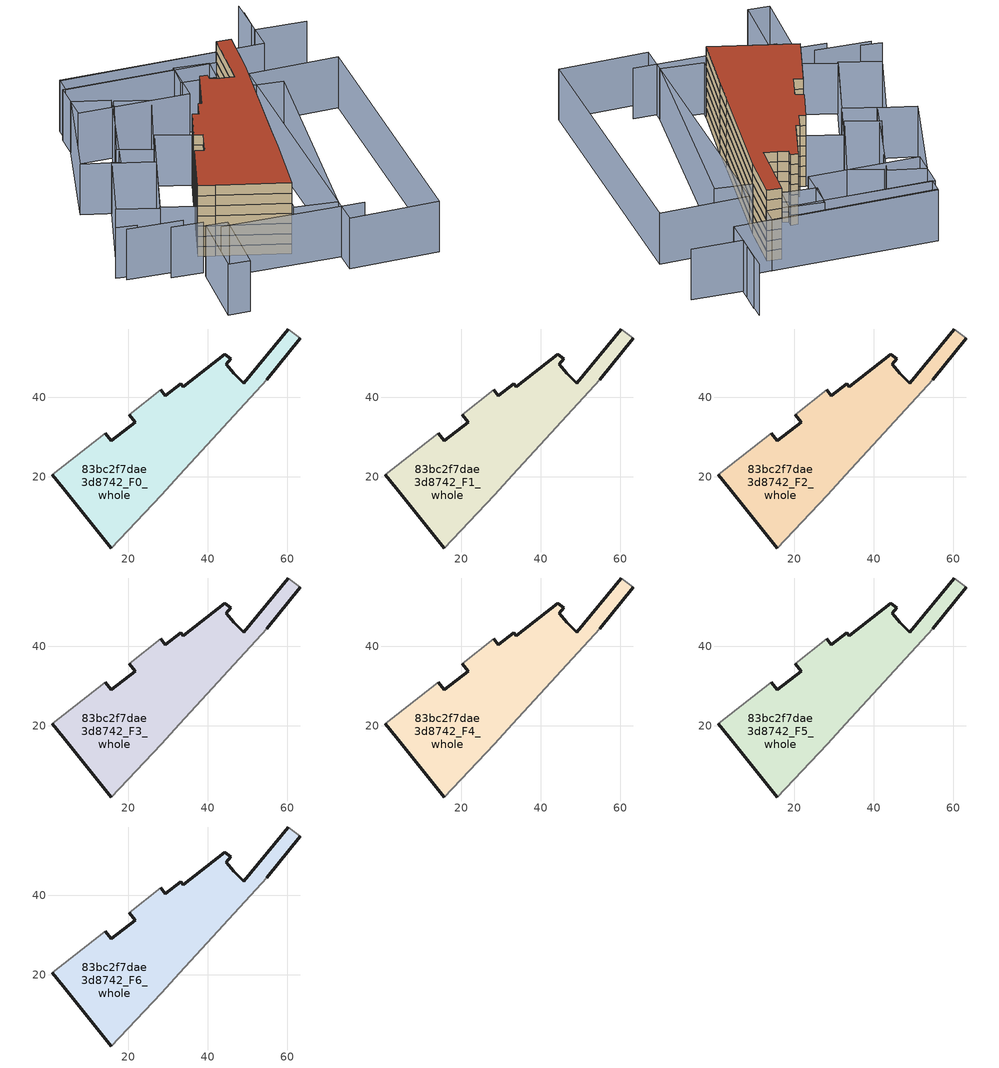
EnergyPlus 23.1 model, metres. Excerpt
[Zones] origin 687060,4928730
83bc2f7dae3d8742_F0_whole
 floor ground (EU_floor_Construction): 63.28,54.83 54.81,44.43 32.85,20.59 28.24,15.35 15.67,2.12 3.55,17.17 0.78,20.6 14.19,31.05 15.69,29.12 21.7,33.77 20.16,35.7 28.13,41.88 29.29,40.46 33.11,43.47 33.75,42.65 44.23,50.91 45.74,49.68 44.63,48.32 46.54,46.03 49.05,43.57 60.23,57.22 z0
 wall outside (EU_wall_Construction): 60.23,57.22 49.05,43.57 46.54,46.03 44.63,48.32 45.74,49.68 44.23,50.91 33.75,42.65 33.11,43.47 29.29,40.46 28.13,41.88 / 20.16,35.7 21.7,33.77 15.69,29.12 14.19,31.05 / 0.78,20.6 3.55,17.17 15.67,2.12 / 54.81,44.43 63.28,54.83 z0:3
 wall adiabatic (EU_wall_Construction): 28.13,41.88 20.16,35.7 / 14.19,31.05 0.78,20.6 / 15.67,2.12 28.24,15.35 32.85,20.59 54.81,44.43 / 63.28,54.83 60.23,57.22 z0:3
83bc2f7dae3d8742_F1_whole
 floor to 83bc2f7dae3d8742_F0_whole (EU_floor_Construction): 63.28,54.83 54.81,44.43 32.85,20.59 28.24,15.35 15.67,2.12 3.55,17.17 0.78,20.6 14.19,31.05 15.69,29.12 21.7,33.77 20.16,35.7 28.13,41.88 29.29,40.46 33.11,43.47 33.75,42.65 44.23,50.91 45.74,49.68 44.63,48.32 46.54,46.03 49.05,43.57 60.23,57.22 z3
 wall outside (EU_wall_Construction): 60.23,57.22 49.05,43.57 46.54,46.03 44.63,48.32 45.74,49.68 44.23,50.91 33.75,42.65 33.11,43.47 29.29,40.46 28.13,41.88 / 20.16,35.7 21.7,33.77 15.69,29.12 14.19,31.05 / 0.78,20.6 3.55,17.17 15.67,2.12 / 54.81,44.43 63.28,54.83 z3:6
 wall adiabatic (EU_wall_Construction): 28.13,41.88 20.16,35.7 / 14.19,31.05 0.78,20.6 / 15.67,2.12 28.24,15.35 32.85,20.59 54.81,44.43 / 63.28,54.83 60.23,57.22 z3:6
83bc2f7dae3d8742_F2_whole
 floor to 83bc2f7dae3d8742_F1_whole (EU_floor_Construction): 63.28,54.83 54.81,44.43 32.85,20.59 28.24,15.35 15.67,2.12 3.55,17.17 0.78,20.6 14.19,31.05 15.69,29.12 21.7,33.77 20.16,35.7 28.13,41.88 29.29,40.46 33.11,43.47 33.75,42.65 44.23,50.91 45.74,49.68 44.63,48.32 46.54,46.03 49.05,43.57 60.23,57.22 z6
 wall outside (EU_wall_Construction): 60.23,57.22 49.05,43.57 46.54,46.03 44.63,48.32 45.74,49.68 44.23,50.91 33.75,42.65 33.11,43.47 29.29,40.46 28.13,41.88 / 20.16,35.7 21.7,33.77 15.69,29.12 14.19,31.05 / 0.78,20.6 3.55,17.17 15.67,2.12 / 54.81,44.43 63.28,54.83 z6:9
 wall adiabatic (EU_wall_Construction): 28.13,41.88 20.16,35.7 / 14.19,31.05 0.78,20.6 / 15.67,2.12 28.24,15.35 32.85,20.59 54.81,44.43 / 63.28,54.83 60.23,57.22 z6:9
83bc2f7dae3d8742_F3_whole
 floor to 83bc2f7dae3d8742_F2_whole (EU_floor_Construction): 63.28,54.83 54.81,44.43 32.85,20.59 28.24,15.35 15.67,2.12 3.55,17.17 0.78,20.6 14.19,31.05 15.69,29.12 21.7,33.77 20.16,35.7 28.13,41.88 29.29,40.46 33.11,43.47 33.75,42.65 44.23,50.91 45.74,49.68 44.63,48.32 46.54,46.03 49.05,43.57 60.23,57.22 z9
 wall outside (EU_wall_Construction): 60.23,57.22 49.05,43.57 46.54,46.03 44.63,48.32 45.74,49.68 44.23,50.91 33.75,42.65 33.11,43.47 29.29,40.46 28.13,41.88 / 20.16,35.7 21.7,33.77 15.69,29.12 14.19,31.05 / 0.78,20.6 3.55,17.17 15.67,2.12 / 54.81,44.43 63.28,54.83 z9:12
 wall adiabatic (EU_wall_Construction): 28.13,41.88 20.16,35.7 / 14.19,31.05 0.78,20.6 / 15.67,2.12 28.24,15.35 32.85,20.59 54.81,44.43 / 63.28,54.83 60.23,57.22 z9:12
83bc2f7dae3d8742_F4_whole
 floor to 83bc2f7dae3d8742_F3_whole (EU_floor_Construction): 63.28,54.83 54.81,44.43 32.85,20.59 28.24,15.35 15.67,2.12 3.55,17.17 0.78,20.6 14.19,31.05 15.69,29.12 21.7,33.77 20.16,35.7 28.13,41.88 29.29,40.46 33.11,43.47 33.75,42.65 44.23,50.91 45.74,49.68 44.63,48.32 46.54,46.03 49.05,43.57 60.23,57.22 z12
 wall outside (EU_wall_Construction): 60.23,57.22 49.05,43.57 46.54,46.03 44.63,48.32 45.74,49.68 44.23,50.91 33.75,42.65 33.11,43.47 29.29,40.46 28.13,41.88 / 20.16,35.7 21.7,33.77 15.69,29.12 14.19,31.05 / 0.78,20.6 3.55,17.17 15.67,2.12 / 54.81,44.43 63.28,54.83 z12:15
 wall adiabatic (EU_wall_Construction): 28.13,41.88 20.16,35.7 / 14.19,31.05 0.78,20.6 / 15.67,2.12 28.24,15.35 32.85,20.59 54.81,44.43 / 63.28,54.83 60.23,57.22 z12:15
83bc2f7dae3d8742_F5_whole
 floor to 83bc2f7dae3d8742_F4_whole (EU_floor_Construction): 63.28,54.83 54.81,44.43 32.85,20.59 28.24,15.35 15.67,2.12 3.55,17.17 0.78,20.6 14.19,31.05 15.69,29.12 21.7,33.77 20.16,35.7 28.13,41.88 29.29,40.46 33.11,43.47 33.75,42.65 44.23,50.91 45.74,49.68 44.63,48.32 46.54,46.03 49.05,43.57 60.23,57.22 z15
 wall outside (EU_wall_Construction): 60.23,57.22 49.05,43.57 46.54,46.03 44.63,48.32 45.74,49.68 44.23,50.91 33.75,42.65 33.11,43.47 29.29,40.46 28.13,41.88 / 20.16,35.7 21.7,33.77 15.69,29.12 14.19,31.05 / 0.78,20.6 3.55,17.17 15.67,2.12 / 54.81,44.43 63.28,54.83 z15:18
 wall adiabatic (EU_wall_Construction): 28.13,41.88 20.16,35.7 / 14.19,31.05 0.78,20.6 / 15.67,2.12 28.24,15.35 32.85,20.59 54.81,44.43 / 63.28,54.83 60.23,57.22 z15:18
83bc2f7dae3d8742_F6_whole
 floor to 83bc2f7dae3d8742_F5_whole (EU_floor_Construction): 63.28,54.83 54.81,44.43 32.85,20.59 28.24,15.35 15.67,2.12 3.55,17.17 0.78,20.6 14.19,31.05 15.69,29.12 21.7,33.77 20.16,35.7 28.13,41.88 29.29,40.46 33.11,43.47 33.75,42.65 44.23,50.91 45.74,49.68 44.63,48.32 46.54,46.03 49.05,43.57 60.23,57.22 z18
 wall outside (EU_wall_Construction): 60.23,57.22 49.05,43.57 46.54,46.03 44.63,48.32 45.74,49.68 44.23,50.91 33.75,42.65 33.11,43.47 29.29,40.46 28.13,41.88 / 20.16,35.7 21.7,33.77 15.69,29.12 14.19,31.05 / 0.78,20.6 3.55,17.17 15.67,2.12 / 54.81,44.43 63.28,54.83 z18:21
 wall adiabatic (EU_wall_Construction): 28.13,41.88 20.16,35.7 / 14.19,31.05 0.78,20.6 / 15.67,2.12 28.24,15.35 32.85,20.59 54.81,44.43 / 63.28,54.83 60.23,57.22 z18:21
 roof outside (EU_roof_Construction): 32.85,20.59 54.81,44.43 63.28,54.83 60.23,57.22 49.05,43.57 46.54,46.03 44.63,48.32 45.74,49.68 44.23,50.91 33.75,42.65 33.11,43.47 29.29,40.46 28.13,41.88 20.16,35.7 21.7,33.77 15.69,29.12 14.19,31.05 0.78,20.6 3.55,17.17 15.67,2.12 28.24,15.35 z21
shading: -3.95,10.04 26.72,-12.61 / -18.61,28.77 -6.94,19.7 / -11.4,20.1 -4.7,14.97 / -19.75,31.39 -15.55,27.7 / 89.52,50.1 78.47,58.36 / 78.47,58.36 83.61,65.24 / 85.55,68.32 74.56,52.64 / 74.56,52.64 30.11,83.81 / -17.66,-1.96 -5.82,13.51 / -5.82,13.51 -1.19,9.97 / -1.19,9.97 -13.04,-5.5 / -13.04,-5.5 -17.66,-1.96 / 80.12,33.57 38.11,-27.61 / 38.11,-27.61 18.27,-13.98 / 18.27,-13.98 60.28,47.19 / 60.28,47.19 80.12,33.57 / 62.41,37.92 23.04,-7.04 / 23.04,-7.04 14.33,0.59 / 14.33,0.59 53.7,45.55 / 53.7,45.55 62.41,37.92 / 28.13,41.88 0.66,20.51 / 0.66,20.51 -5.23,28.09 / -5.23,28.09 22.24,49.46 / 22.24,49.46 28.13,41.88 / 12.08,41.53 -5.48,27.76 / -5.48,27.76 -12.41,36.61 / -12.41,36.61 5.14,50.37 / 5.14,50.37 12.08,41.53 / 11.06,53.28 29.83,67.4 / 29.83,67.4 35.55,59.8 / 35.55,59.8 16.77,45.68 / 16.77,45.68 11.06,53.28 / 58.76,58.42 54.22,52.84 / 54.22,52.84 46.96,58.75 / 46.96,58.75 51.5,64.33 / 51.5,64.33 58.76,58.42 / 0.17,56.56 23.22,75.94 / 23.22,75.94 29.81,68.11 / 29.81,68.11 6.75,48.73 / 6.75,48.73 0.17,56.56 / 26.89,81.03 50.97,63.68 / 50.97,63.68 43.86,53.81 / 43.86,53.81 19.78,71.16 / 19.78,71.16 26.89,81.03 / 63.44,54.72 27.28,80.33 / 27.28,80.33 30.04,84.22 / 30.04,84.22 66.19,58.61 / 66.19,58.61 63.44,54.72 z0:15
[Building]
EU S2 Campaign: North Axis=0; Terrain=City; Solar Distribution=FullExterior
[Site:Location]
Bologna: Latitude=44.5; Longitude=11.25; Time Zone=1; Elevation=37
[SizingPeriod:WeatherFileDays]
AnnualSizingPeriod: Begin Month=1; Begin Day of Month=1; End Month=12; End Day of Month=31; Day of Week for Start Day=Monday; Use Weather File Daylight Saving Period=No; Use Weather File Rain and Snow Indicators=No
[MATERIAL]
EU_InternalMass_Material: Roughness=MediumRough; Thickness=0.1; Conductivity=1; Density=1800; Specific Heat=900; Thermal Absorptance=0.9; Solar Absorptance=0.7; Visible Absorptance=0.7
[MATERIAL:NOMASS] Roughness=MediumRough; Thermal Absorptance=0.9; Solar Absorptance=0.7; Visible Absorptance=0.7
Name | Thermal Resistance
EU_wall_NoMass | 0.905828
EU_roof_NoMass | 0.37593
EU_floor_NoMass | 0.67114
[CONSTRUCTION]
EU_wall_Construction: EU_wall_NoMass
EU_roof_Construction: EU_roof_NoMass
EU_floor_Construction: EU_floor_NoMass
EU_InternalMass_Construction: EU_InternalMass_Material
[ZONE] Type=1; Multiplier=1; Ceiling Height=autocalculate; Volume=3072.58; Floor Area=autocalculate; Part of Total Floor Area=Yes
83bc2f7dae3d8742_F0_whole; 83bc2f7dae3d8742_F1_whole; 83bc2f7dae3d8742_F2_whole; 83bc2f7dae3d8742_F3_whole; 83bc2f7dae3d8742_F4_whole; 83bc2f7dae3d8742_F5_whole; 83bc2f7dae3d8742_F6_whole
[INTERNALMASS] Construction=EU_InternalMass_Construction; Surface Area=860.571
Name | Zone or ZoneList
83bc2f7dae3d8742_F0_whole_EU_InternalMass | 83bc2f7dae3d8742_F0_whole
83bc2f7dae3d8742_F1_whole_EU_InternalMass | 83bc2f7dae3d8742_F1_whole
83bc2f7dae3d8742_F2_whole_EU_InternalMass | 83bc2f7dae3d8742_F2_whole
83bc2f7dae3d8742_F3_whole_EU_InternalMass | 83bc2f7dae3d8742_F3_whole
83bc2f7dae3d8742_F4_whole_EU_InternalMass | 83bc2f7dae3d8742_F4_whole
83bc2f7dae3d8742_F5_whole_EU_InternalMass | 83bc2f7dae3d8742_F5_whole
83bc2f7dae3d8742_F6_whole_EU_InternalMass | 83bc2f7dae3d8742_F6_whole
[OTHEREQUIPMENT] Fuel Type=Electricity; Design Level Calculation Method=Watts/Area; Power per Zone Floor Area=1; Fraction Latent=0; Fraction Radiant=0; Fraction Lost=0; Carbon Dioxide Generation Rate=0; EndUse Subcategory=EU_Step8_InternalGains
Name | Zone or ZoneList or Space or SpaceList | Schedule
EU_Step8_InternalGain_83bc2f7dae3d8742_F0_whole_f000 | 83bc2f7dae3d8742_F0_whole | EU_Step8_GainSchedule_83bc2f7dae3d8742_F0_whole_f000
EU_Step8_InternalGain_83bc2f7dae3d8742_F1_whole_f000 | 83bc2f7dae3d8742_F1_whole | EU_Step8_GainSchedule_83bc2f7dae3d8742_F1_whole_f000
EU_Step8_InternalGain_83bc2f7dae3d8742_F2_whole_f000 | 83bc2f7dae3d8742_F2_whole | EU_Step8_GainSchedule_83bc2f7dae3d8742_F2_whole_f000
EU_Step8_InternalGain_83bc2f7dae3d8742_F3_whole_f000 | 83bc2f7dae3d8742_F3_whole | EU_Step8_GainSchedule_83bc2f7dae3d8742_F3_whole_f000
EU_Step8_InternalGain_83bc2f7dae3d8742_F4_whole_f000 | 83bc2f7dae3d8742_F4_whole | EU_Step8_GainSchedule_83bc2f7dae3d8742_F4_whole_f000
EU_Step8_InternalGain_83bc2f7dae3d8742_F5_whole_f000 | 83bc2f7dae3d8742_F5_whole | EU_Step8_GainSchedule_83bc2f7dae3d8742_F5_whole_f000
EU_Step8_InternalGain_83bc2f7dae3d8742_F6_whole_f000 | 83bc2f7dae3d8742_F6_whole | EU_Step8_GainSchedule_83bc2f7dae3d8742_F6_whole_f000
[ZONEVENTILATION:DESIGNFLOWRATE] Schedule=EU_AlwaysOn; Design Flow Rate Calculation Method=AirChanges/Hour; Air Changes per Hour=0.73129; Ventilation Type=Natural; Fan Pressure Rise=0; Fan Total Efficiency=1; Constant Term Coefficient=1; Temperature Term Coefficient=0; Velocity Term Coefficient=0; Velocity Squared Term Coefficient=0; Minimum Indoor Temperature=-100; Maximum Indoor Temperature=100; Delta Temperature=-100; Minimum Outdoor Temperature=-100; Maximum Outdoor Temperature=100; Maximum Wind Speed=40
Name | Zone or ZoneList or Space or SpaceList
EU_ConstantAir_83bc2f7dae3d8742_F0_whole | 83bc2f7dae3d8742_F0_whole
EU_ConstantAir_83bc2f7dae3d8742_F1_whole | 83bc2f7dae3d8742_F1_whole
EU_ConstantAir_83bc2f7dae3d8742_F2_whole | 83bc2f7dae3d8742_F2_whole
EU_ConstantAir_83bc2f7dae3d8742_F3_whole | 83bc2f7dae3d8742_F3_whole
EU_ConstantAir_83bc2f7dae3d8742_F4_whole | 83bc2f7dae3d8742_F4_whole
EU_ConstantAir_83bc2f7dae3d8742_F5_whole | 83bc2f7dae3d8742_F5_whole
EU_ConstantAir_83bc2f7dae3d8742_F6_whole | 83bc2f7dae3d8742_F6_whole
[HVACTEMPLATE:THERMOSTAT] Constant Heating Setpoint=20; Constant Cooling Setpoint=50
EU_HeatOnly_83bc2f7dae3d8742_F0_whole; EU_HeatOnly_83bc2f7dae3d8742_F1_whole; EU_HeatOnly_83bc2f7dae3d8742_F2_whole; EU_HeatOnly_83bc2f7dae3d8742_F3_whole; EU_HeatOnly_83bc2f7dae3d8742_F4_whole; EU_HeatOnly_83bc2f7dae3d8742_F5_whole; EU_HeatOnly_83bc2f7dae3d8742_F6_whole
[HVACTEMPLATE:ZONE:IDEALLOADSAIRSYSTEM] System Availability Schedule=EU_AlwaysOn; Maximum Heating Supply Air Temperature=50; Minimum Cooling Supply Air Temperature=13; Maximum Heating Supply Air Humidity Ratio=0.0156; Minimum Cooling Supply Air Humidity Ratio=0.0077; Heating Limit=NoLimit; Cooling Limit=NoLimit; Heating Availability Schedule=EU_AlwaysOn; Cooling Availability Schedule=EU_CoolingOff; Dehumidification Control Type=ConstantSensibleHeatRatio; Cooling Sensible Heat Ratio=0.7; Dehumidification Setpoint=60; Humidification Control Type=None; Humidification Setpoint=30; Outdoor Air Method=None; Outdoor Air Flow Rate per Person=0.00944; Outdoor Air Flow Rate per Zone Floor Area=0; Outdoor Air Flow Rate per Zone=0; Demand Controlled Ventilation Type=None; Outdoor Air Economizer Type=NoEconomizer; Heat Recovery Type=None; Sensible Heat Recovery Effectiveness=0.7; Latent Heat Recovery Effectiveness=0.65
Name | Template Thermostat
83bc2f7dae3d8742_F0_whole | EU_HeatOnly_83bc2f7dae3d8742_F0_whole
83bc2f7dae3d8742_F1_whole | EU_HeatOnly_83bc2f7dae3d8742_F1_whole
83bc2f7dae3d8742_F2_whole | EU_HeatOnly_83bc2f7dae3d8742_F2_whole
83bc2f7dae3d8742_F3_whole | EU_HeatOnly_83bc2f7dae3d8742_F3_whole
83bc2f7dae3d8742_F4_whole | EU_HeatOnly_83bc2f7dae3d8742_F4_whole
83bc2f7dae3d8742_F5_whole | EU_HeatOnly_83bc2f7dae3d8742_F5_whole
83bc2f7dae3d8742_F6_whole | EU_HeatOnly_83bc2f7dae3d8742_F6_whole
[SIZING:ZONE] Zone Cooling Design Supply Air Temperature Input Method=SupplyAirTemperature; Zone Cooling Design Supply Air Temperature=13; Zone Heating Design Supply Air Temperature Input Method=SupplyAirTemperature; Zone Heating Design Supply Air Temperature=50; Zone Cooling Design Supply Air Humidity Ratio=0.008; Zone Heating Design Supply Air Humidity Ratio=0.008; Cooling Design Air Flow Method=DesignDay; Cooling Design Air Flow Rate=0; Cooling Minimum Air Flow per Zone Floor Area=0.000762; Cooling Minimum Air Flow=0; Cooling Minimum Air Flow Fraction=0.2; Heating Design Air Flow Method=DesignDay; Heating Design Air Flow Rate=0; Heating Maximum Air Flow per Zone Floor Area=0.002032; Heating Maximum Air Flow=0.141576; Heating Maximum Air Flow Fraction=0.3; Account for Dedicated Outdoor Air System=No; Dedicated Outdoor Air System Control Strategy=NeutralSupplyAir; Dedicated Outdoor Air Low Setpoint Temperature for Design=autosize; Dedicated Outdoor Air High Setpoint Temperature for Design=autosize; Zone Load Sizing Method=Sensible Load Only No Latent Load; Zone Latent Cooling Design Supply Air Humidity Ratio Input Method=HumidityRatioDifference; Zone Cooling Design Supply Air Humidity Ratio Difference=0.005; Zone Latent Heating Design Supply Air Humidity Ratio Input Method=HumidityRatioDifference; Zone Humidification Design Supply Air Humidity Ratio Difference=0.005
83bc2f7dae3d8742_F0_whole; 83bc2f7dae3d8742_F1_whole; 83bc2f7dae3d8742_F2_whole; 83bc2f7dae3d8742_F3_whole; 83bc2f7dae3d8742_F4_whole; 83bc2f7dae3d8742_F5_whole; 83bc2f7dae3d8742_F6_whole
[SCHEDULE:CONSTANT]
Name | Hourly Value
EU_AlwaysOn | 1
EU_CoolingOff | 0
[SCHEDULE:FILE] Column Number=1; Rows to Skip at Top=0; Number of Hours of Data=8760; Column Separator=Comma; Interpolate to Timestep=No; Minutes per Item=60; Adjust Schedule for Daylight Savings=Yes
Name | File
EU_Step8_GainSchedule_83bc2f7dae3d8742_F0_whole_f000 | ../../schedules/83bc2f7dae3d8742/83bc2f7dae3d8742_F0_whole_f000_gain.csv
EU_Step8_GainSchedule_83bc2f7dae3d8742_F1_whole_f000 | ../../schedules/83bc2f7dae3d8742/83bc2f7dae3d8742_F1_whole_f000_gain.csv
EU_Step8_GainSchedule_83bc2f7dae3d8742_F2_whole_f000 | ../../schedules/83bc2f7dae3d8742/83bc2f7dae3d8742_F2_whole_f000_gain.csv
EU_Step8_GainSchedule_83bc2f7dae3d8742_F3_whole_f000 | ../../schedules/83bc2f7dae3d8742/83bc2f7dae3d8742_F3_whole_f000_gain.csv
EU_Step8_GainSchedule_83bc2f7dae3d8742_F4_whole_f000 | ../../schedules/83bc2f7dae3d8742/83bc2f7dae3d8742_F4_whole_f000_gain.csv
EU_Step8_GainSchedule_83bc2f7dae3d8742_F5_whole_f000 | ../../schedules/83bc2f7dae3d8742/83bc2f7dae3d8742_F5_whole_f000_gain.csv
EU_Step8_GainSchedule_83bc2f7dae3d8742_F6_whole_f000 | ../../schedules/83bc2f7dae3d8742/83bc2f7dae3d8742_F6_whole_f000_gain.csv
